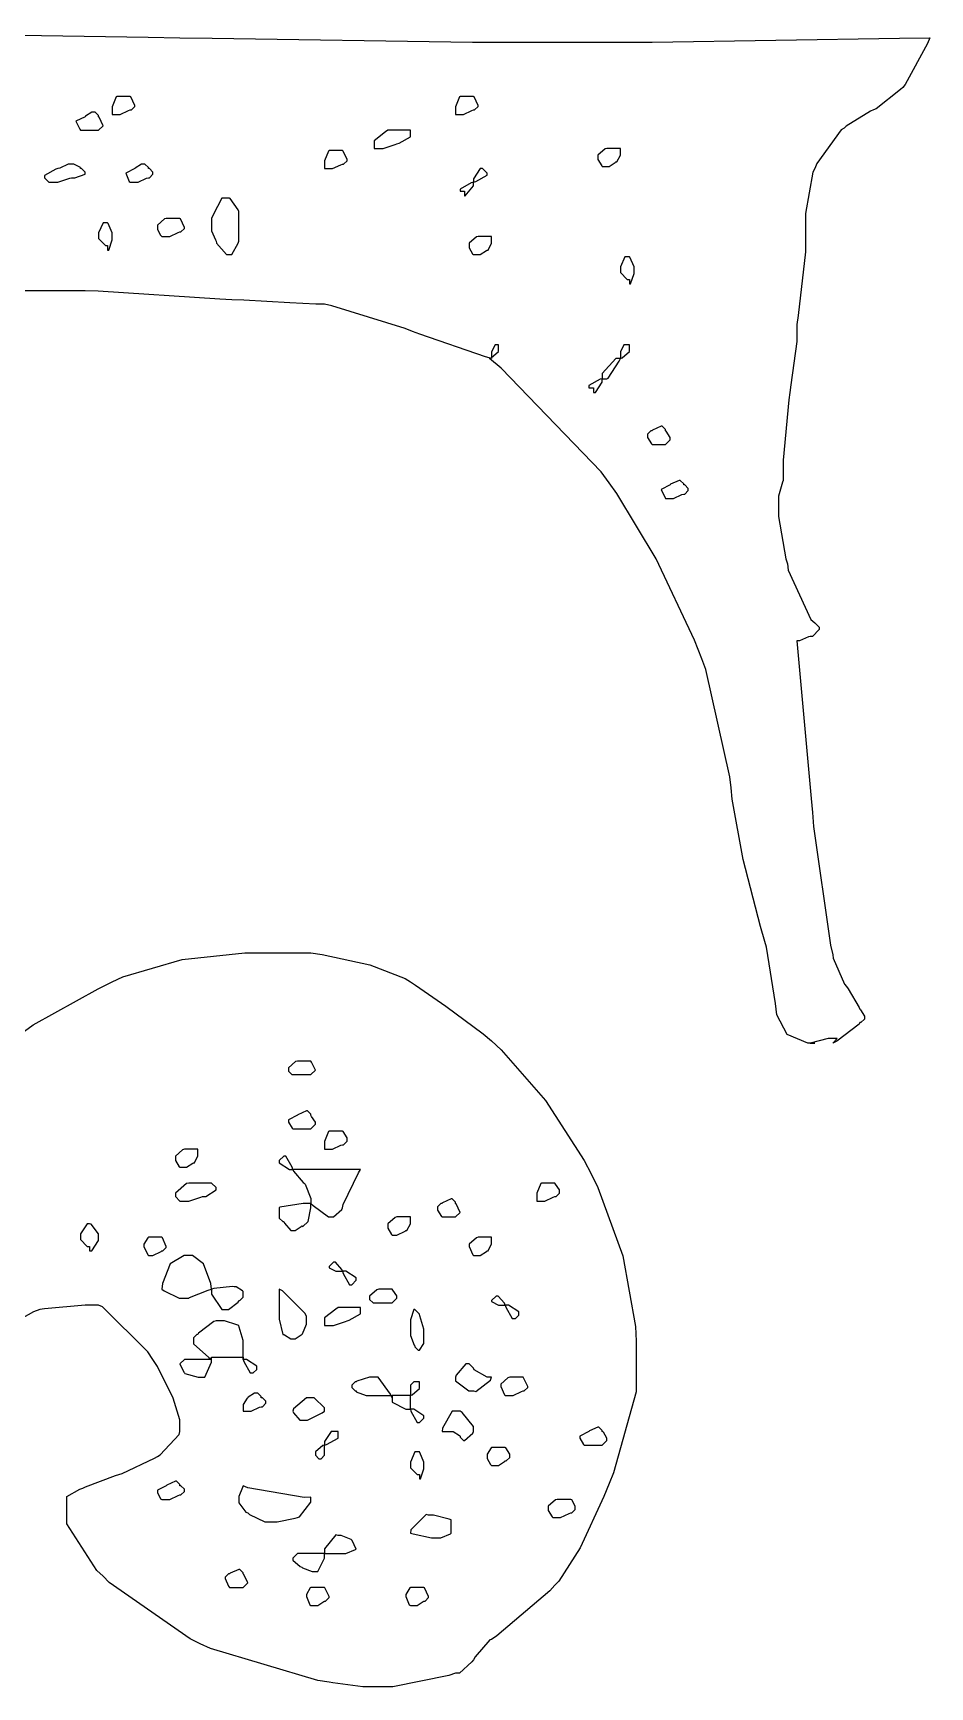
# Model space of a CAD drawing. Extents: x 85 to 277, y 22 to 328.
# Drawn here: x 169.51 to 183.51, y 49.35 to 75.18 of the extents above; entities that cross this region are included whole.
import ezdxf

# ---------------------------------------------------------------- set-up
doc = ezdxf.new("R2010")
doc.units = 0
doc.header["$MEASUREMENT"] = 0

msp = doc.modelspace()

# ---------------------------------------------------------------- linework, layer by layer
at = {"color": 7}
for points in [[(167.305, 75.1777), (171.308, 75.1156), (171.803, 75.1057), (172.304, 75.0976), (176.372, 75.0355), (177.73, 75.0355), (179.175, 75.0355), (183.038, 75.0976), (183.515, 75.1057), (183.479, 75.0175), (183.126, 74.374), (183.092, 74.3299), (183.056, 74.2957), (182.677, 73.9951), (182.633, 73.9771), (182.589, 73.9606), (182.208, 73.7224), (182.174, 73.6946), (182.13, 73.6685), (181.751, 73.1407), (181.717, 73.061), (181.717, 73.061), (181.689, 73.0084), (181.574, 72.3593), (181.574, 72.1431), (181.574, 71.7642), (181.46, 70.7679), (181.434, 70.6258), (181.434, 70.3612), (181.344, 69.6831), (181.328, 69.5674), (181.31, 69.4531), (181.222, 68.5077), (181.222, 68.1923), (181.212, 68.1662), (181.151, 67.9468), (181.151, 67.8737), (181.151, 67.6271), (181.266, 66.9671), (181.292, 66.8874), (181.3, 66.7907), (181.654, 66.0231), (181.717, 65.9694), (181.787, 65.8992), (181.787, 65.8647), (181.679, 65.7571), (181.645, 65.7571), (181.618, 65.749), (181.479, 65.6869), (181.434, 65.6869), (181.46, 65.4583), (181.663, 63.2273), (181.681, 63.0068), (181.697, 62.7863), (181.962, 60.9342), (181.997, 60.784), (182.006, 60.7314), (182.182, 60.325), (182.21, 60.289), (182.236, 60.2548), (182.412, 59.9641), (182.422, 59.9362), (182.43, 59.9281), (182.492, 59.829), (182.492, 59.7958), (182.492, 59.7793), (182.438, 59.7256), (182.422, 59.7256), (182.412, 59.6995), (182.059, 59.4349), (181.997, 59.4071), (182.069, 59.479), (181.927, 59.479), (181.645, 59.4071), (181.717, 59.4071), (181.608, 59.4071), (181.284, 59.5394), (181.124, 59.848), (181.115, 59.9362), (181.106, 60.0244), (180.965, 60.9064), (180.939, 60.9946), (180.869, 61.2249), (180.596, 62.2748), (180.428, 63.2174), (180.41, 63.3938), (180.392, 63.5621), (180.013, 65.2378), (179.953, 65.4043), (179.837, 65.6967), (179.241, 66.9671), (178.628, 67.9898), (178.506, 68.1563), (178.381, 68.3246), (176.82, 69.9477), (176.635, 70.0966), (176.662, 70.1065), (176.778, 70.2056), (176.778, 70.2388), (176.778, 70.309), (176.742, 70.309), (176.724, 70.309), (176.671, 70.2028), (176.671, 70.1668), (176.671, 70.0966), (176.573, 70.1241), (175.551, 70.4755), (175.437, 70.5196), (175.321, 70.5637), (174.175, 70.9179), (174.06, 70.9443), (173.925, 70.9443), (173.521, 70.9662), (172.799, 71.0061), (172.615, 71.0145), (172.428, 71.024), (170.524, 71.1468), (170.321, 71.1549), (168.135, 71.1549)], [(168.636, 59.0557), (169.51, 59.6911), (170.524, 60.2548), (170.744, 60.361), (170.911, 60.4407), (171.837, 60.7095), (172.817, 60.8182), (173.144, 60.8182), (173.849, 60.8182), (174.026, 60.7921), (174.77, 60.6294), (175.321, 60.4146), (175.401, 60.361), (175.479, 60.3084), (175.956, 59.9817), (176.539, 59.5492), (176.671, 59.4431), (176.82, 59.3027), (177.514, 58.5089), (178.117, 57.5744), (178.223, 57.3624), (178.328, 57.1514), (178.72, 56.0836), (178.919, 54.9811), (178.929, 54.7508), (178.929, 54.434), (178.929, 53.9584), (178.576, 52.6962), (178.506, 52.5279), (178.425, 52.3254), (178.055, 51.5235), (177.72, 51.0025), (177.66, 50.9404), (177.58, 50.8522), (176.75, 50.1481), (176.671, 50.0944), (176.644, 50.0863), (176.415, 49.8217), (176.389, 49.7777), (176.361, 49.7431), (176.17, 49.5653), (176.106, 49.5653), (176, 49.5307), (175.128, 49.3529), (174.837, 49.3529), (174.661, 49.3529), (174.192, 49.4164), (174.132, 49.4249), (173.955, 49.451), (172.278, 49.954), (172.12, 50.0242), (171.961, 50.104), (170.7, 50.9859), (170.604, 51.0826), (170.506, 51.1708), (170.039, 51.8982), (170.039, 52.1409), (170.039, 52.2813), (170.039, 52.3254), (170.241, 52.4411), (170.285, 52.4577), (170.33, 52.4757), (170.797, 52.6535), (170.851, 52.6701), (170.903, 52.6881), (171.406, 52.9262), (171.45, 52.9527), (171.494, 52.9788), (171.793, 53.2956), (171.803, 53.3396), (171.803, 53.4098), (171.803, 53.5231), (171.697, 53.8607), (171.45, 54.3539), (171.38, 54.4682), (171.3, 54.5842), (170.594, 55.2898), (170.532, 55.3159), (170.321, 55.3159), (170.321, 55.3159), (169.686, 55.2552), (169.616, 55.2457), (169.518, 55.2111), (168.61, 54.7067)]]:
    msp.add_lwpolyline(points, dxfattribs=at)
for points in [[(170.744, 73.9069), (170.815, 73.9069), (170.867, 73.9069), (171, 73.969), (171.027, 73.9771), (171.044, 73.9771), (171.097, 74.0311), (171.097, 74.0473), (171.097, 74.0473), (171.035, 74.1811), (171.027, 74.1895), (170.815, 74.1895), (170.805, 74.1811), (170.744, 74.0283), (170.744, 73.9771), (170.744, 73.9069)], [(176.106, 73.9069), (176.177, 73.9069), (176.229, 73.9069), (176.361, 73.969), (176.389, 73.9771), (176.405, 73.9771), (176.459, 74.0311), (176.459, 74.0473), (176.459, 74.0473), (176.397, 74.1811), (176.389, 74.1895), (176.177, 74.1895), (176.167, 74.1811), (176.106, 74.0283), (176.106, 73.9771), (176.106, 73.9069)], [(170.251, 73.6604), (170.532, 73.6604), (170.604, 73.7306), (170.604, 73.7306), (170.541, 73.8628), (170.532, 73.871), (170.532, 73.889), (170.478, 73.9429), (170.462, 73.9429), (170.426, 73.9429), (170.33, 73.8808), (170.321, 73.871), (170.179, 73.8008), (170.179, 73.8008), (170.241, 73.6783), (170.251, 73.6604)], [(174.837, 73.3778), (174.908, 73.3778), (174.978, 73.3778), (175.162, 73.4399), (175.19, 73.448), (175.224, 73.4579), (175.401, 73.557), (175.401, 73.5902), (175.401, 73.6604), (175.048, 73.6604), (175.012, 73.6342), (174.837, 73.4949), (174.837, 73.448), (174.837, 73.3778)], [(178.682, 73.3778), (178.47, 73.3778), (178.443, 73.3697), (178.329, 73.2702), (178.329, 73.2374), (178.329, 73.2028), (178.39, 73.1051), (178.399, 73.0952), (178.47, 73.0952), (178.504, 73.0952), (178.602, 73.1573), (178.612, 73.1654), (178.628, 73.1654), (178.682, 73.273), (178.682, 73.3076), (178.682, 73.3778)], [(169.756, 72.8486), (169.827, 72.8486), (169.897, 72.8486), (170.082, 72.9107), (170.109, 72.9188), (170.162, 72.9188), (170.321, 72.9728), (170.321, 72.989), (170.321, 73.007), (170.267, 73.061), (170.251, 73.061), (170.251, 73.0786), (170.144, 73.1312), (170.109, 73.1312), (170.055, 73.1312), (169.925, 73.0705), (169.898, 73.061), (169.863, 73.0525), (169.686, 72.9534), (169.686, 72.9188), (169.756, 72.8486)], [(171.027, 72.8486), (171.097, 72.8486), (171.149, 72.8486), (171.282, 72.9107), (171.31, 72.9188), (171.326, 72.9188), (171.38, 72.9728), (171.38, 72.989), (171.38, 73.007), (171.326, 73.061), (171.31, 73.061), (171.31, 73.0786), (171.256, 73.1312), (171.238, 73.1312), (171.202, 73.1312), (171.105, 73.0705), (171.097, 73.061), (170.957, 72.989), (170.957, 72.989), (171.009, 72.8581), (171.027, 72.8486)], [(174.06, 73.061), (174.132, 73.061), (174.184, 73.061), (174.315, 73.1227), (174.342, 73.1312), (174.359, 73.1312), (174.413, 73.1848), (174.413, 73.2014), (174.413, 73.2014), (174.351, 73.3337), (174.342, 73.3418), (174.132, 73.3418), (174.122, 73.3337), (174.06, 73.182), (174.06, 73.1312), (174.06, 73.061)], [(176.389, 72.8486), (176.353, 72.8405), (176.177, 72.741), (176.177, 72.7082), (176.248, 72.7082), (176.248, 72.6362), (176.255, 72.6338), (176.389, 72.795), (176.389, 72.8486), (176.423, 72.8581), (176.601, 72.9576), (176.601, 72.989), (176.529, 73.061), (176.494, 73.061), (176.389, 72.9022), (176.389, 72.8486)], [(172.579, 71.7201), (172.613, 71.7201), (172.711, 71.8965), (172.721, 71.9307), (172.721, 72.3896), (172.711, 72.4172), (172.587, 72.5936), (172.579, 72.602), (172.508, 72.602), (172.455, 72.602), (172.322, 72.3374), (172.296, 72.2835), (172.296, 72.1431), (172.296, 72.0908), (172.358, 71.9487), (172.368, 71.9307), (172.376, 71.8965), (172.528, 71.7201), (172.579, 71.7201)], [(170.532, 72.0027), (170.532, 71.9681), (170.638, 71.8605), (170.674, 71.8605), (170.674, 71.7903), (170.691, 71.7903), (170.744, 71.9501), (170.744, 72.0027), (170.744, 72.0563), (170.682, 72.2051), (170.674, 72.2133), (170.604, 72.2133), (170.604, 72.2133), (170.532, 72.0563), (170.532, 72.0027)], [(171.52, 72.0027), (171.59, 72.0027), (171.643, 72.0027), (171.775, 72.0644), (171.803, 72.0729), (171.819, 72.0729), (171.873, 72.1265), (171.873, 72.1431), (171.873, 72.1431), (171.811, 72.2753), (171.803, 72.2835), (171.59, 72.2835), (171.564, 72.2753), (171.45, 72.1762), (171.45, 72.1431), (171.45, 72.1085), (171.502, 72.0203), (171.52, 72.0027)], [(176.389, 71.7201), (176.459, 71.7201), (176.494, 71.7201), (176.591, 71.7822), (176.601, 71.7903), (176.617, 71.7903), (176.671, 71.8965), (176.671, 71.9307), (176.671, 72.0027), (176.459, 72.0027), (176.432, 71.9942), (176.319, 71.8951), (176.319, 71.8605), (176.319, 71.8263), (176.371, 71.7296), (176.389, 71.7201)], [(178.682, 71.4735), (178.682, 71.4389), (178.787, 71.3313), (178.822, 71.3313), (178.822, 71.2611), (178.84, 71.2611), (178.894, 71.4209), (178.894, 71.4735), (178.894, 71.5271), (178.831, 71.676), (178.822, 71.6841), (178.752, 71.6841), (178.752, 71.6841), (178.682, 71.5271), (178.682, 71.4735)], [(178.682, 70.0966), (178.708, 70.1065), (178.822, 70.2056), (178.822, 70.2388), (178.822, 70.309), (178.752, 70.309), (178.734, 70.309), (178.682, 70.2028), (178.682, 70.1668), (178.682, 70.0966), (178.61, 70.0966), (178.399, 69.8595), (178.399, 69.7798), (178.364, 69.7713), (178.189, 69.6722), (178.189, 69.6376), (178.259, 69.6376), (178.259, 69.5674), (178.293, 69.5674), (178.399, 69.7272), (178.399, 69.7798), (178.47, 69.7798), (178.488, 69.7893), (178.664, 70.0525), (178.682, 70.0966)], [(179.175, 68.7557), (179.388, 68.7557), (179.458, 68.8277), (179.458, 68.8633), (179.396, 68.9599), (179.388, 68.9681), (179.388, 68.986), (179.334, 69.0383), (179.317, 69.0383), (179.317, 69.0383), (179.184, 68.9776), (179.175, 68.9681), (179.157, 68.9681), (179.105, 68.9158), (179.105, 68.8979), (179.105, 68.8633), (179.166, 68.7656), (179.175, 68.7557)], [(179.388, 67.9097), (179.458, 67.9097), (179.51, 67.9097), (179.643, 67.9718), (179.67, 67.9799), (179.687, 67.9799), (179.74, 68.0339), (179.74, 68.0501), (179.74, 68.0681), (179.687, 68.1221), (179.67, 68.1221), (179.67, 68.1397), (179.616, 68.1923), (179.6, 68.1923), (179.6, 68.1923), (179.466, 68.1316), (179.458, 68.1221), (179.317, 68.0501), (179.317, 68.0501), (179.378, 67.9192), (179.388, 67.9097)], [(173.849, 59.1263), (173.637, 59.1263), (173.609, 59.1178), (173.496, 59.0187), (173.496, 58.9841), (173.496, 58.9675), (173.549, 58.9139), (173.567, 58.9139), (173.849, 58.9139), (173.919, 58.9841), (173.919, 58.9841), (173.857, 59.1083), (173.849, 59.1263)], [(173.849, 58.2785), (173.849, 58.2965), (173.795, 58.3487), (173.779, 58.3487), (173.779, 58.3487), (173.645, 58.2884), (173.637, 58.2785), (173.496, 58.2083), (173.496, 58.1738), (173.557, 58.0775), (173.567, 58.0679), (173.849, 58.0679), (173.919, 58.1381), (173.919, 58.1738), (173.857, 58.262), (173.849, 58.2785)], [(174.342, 58.0319), (174.132, 58.0319), (174.122, 58.0238), (174.06, 57.8707), (174.06, 57.8196), (174.06, 57.7494), (174.132, 57.7494), (174.184, 57.7494), (174.315, 57.8115), (174.342, 57.8196), (174.359, 57.8196), (174.413, 57.8735), (174.413, 57.8915), (174.413, 57.9272), (174.351, 58.0238), (174.342, 58.0319)], [(172.085, 57.7494), (171.873, 57.7494), (171.845, 57.7413), (171.733, 57.6421), (171.733, 57.609), (171.733, 57.5744), (171.793, 57.4767), (171.803, 57.4668), (171.873, 57.4668), (171.908, 57.4668), (172.005, 57.5303), (172.015, 57.5388), (172.031, 57.5388), (172.085, 57.6446), (172.085, 57.6792), (172.085, 57.7494)], [(173.849, 56.9034), (173.725, 56.9034), (173.363, 56.8427), (173.354, 56.8332), (173.354, 56.691), (173.354, 56.6745), (173.408, 56.6208), (173.426, 56.6208), (173.434, 56.5947), (173.534, 56.4804), (173.567, 56.4804), (173.601, 56.4804), (173.698, 56.5422), (173.707, 56.5506), (173.72, 56.545), (173.805, 56.6222), (173.849, 56.8332), (173.849, 56.9034), (173.883, 56.8688), (174.122, 56.691), (174.202, 56.691), (174.202, 56.691), (174.333, 56.8067), (174.342, 56.8332), (174.351, 56.8868), (174.589, 57.38), (174.625, 57.4326), (173.567, 57.4326), (173.557, 57.4682), (173.458, 57.6432), (173.426, 57.6432), (173.354, 57.573), (173.354, 57.5388), (173.513, 57.4326), (173.567, 57.4326), (173.575, 57.4065), (173.725, 57.2301), (173.743, 57.2202), (173.76, 57.2036), (173.849, 56.9793), (173.849, 56.9034)], [(172.296, 57.2202), (171.943, 57.2202), (171.908, 57.2121), (171.733, 57.0604), (171.733, 57.0096), (171.803, 56.9376), (171.873, 56.9376), (171.943, 56.9376), (172.128, 57.0011), (172.156, 57.0096), (172.208, 57.0096), (172.368, 57.1154), (172.368, 57.15), (172.296, 57.2202)], [(177.66, 57.2202), (177.447, 57.2202), (177.438, 57.2121), (177.377, 57.0604), (177.377, 57.0096), (177.377, 56.9376), (177.447, 56.9376), (177.499, 56.9376), (177.632, 57.0011), (177.66, 57.0096), (177.676, 57.0096), (177.73, 57.0632), (177.73, 57.0798), (177.73, 57.1154), (177.668, 57.2036), (177.66, 57.2202)], [(176.106, 56.9034), (176.106, 56.9214), (176.053, 56.9736), (176.036, 56.9736), (176.036, 56.9736), (175.904, 56.9129), (175.896, 56.9034), (175.878, 56.9034), (175.824, 56.8508), (175.824, 56.8332), (175.824, 56.7986), (175.886, 56.7009), (175.896, 56.691), (176.106, 56.691), (176.177, 56.7612), (176.177, 56.7612), (176.115, 56.8949), (176.106, 56.9034)], [(170.532, 56.3742), (170.532, 56.4279), (170.418, 56.5767), (170.392, 56.5848), (170.356, 56.5848), (170.251, 56.4279), (170.251, 56.3742), (170.251, 56.3397), (170.356, 56.2321), (170.392, 56.2321), (170.392, 56.1619), (170.426, 56.1619), (170.532, 56.3217), (170.532, 56.3742)], [(175.401, 56.691), (175.19, 56.691), (175.162, 56.6829), (175.048, 56.5838), (175.048, 56.5506), (175.048, 56.5161), (175.109, 56.4183), (175.118, 56.4085), (175.19, 56.4085), (175.19, 56.4085), (175.321, 56.472), (175.331, 56.4804), (175.347, 56.4804), (175.401, 56.5863), (175.401, 56.6208), (175.401, 56.691)], [(171.52, 56.3742), (171.31, 56.3742), (171.3, 56.3658), (171.238, 56.2666), (171.238, 56.2321), (171.238, 56.2321), (171.3, 56.1012), (171.31, 56.0917), (171.38, 56.0917), (171.38, 56.0917), (171.511, 56.1538), (171.52, 56.1619), (171.537, 56.1619), (171.59, 56.2158), (171.59, 56.2321), (171.59, 56.2321), (171.529, 56.3658), (171.52, 56.3742)], [(176.671, 56.3742), (176.459, 56.3742), (176.432, 56.3658), (176.319, 56.2666), (176.319, 56.2321), (176.319, 56.2321), (176.379, 56.1012), (176.389, 56.0917), (176.459, 56.0917), (176.494, 56.0917), (176.591, 56.1538), (176.601, 56.1619), (176.617, 56.1619), (176.671, 56.2695), (176.671, 56.304), (176.671, 56.3742)], [(172.296, 55.5625), (172.286, 55.6507), (172.172, 55.9594), (172, 56.0917), (171.943, 56.0917), (171.87, 56.0917), (171.652, 55.9594), (171.529, 55.6507), (171.52, 55.5625), (171.555, 55.5364), (171.793, 55.4221), (171.873, 55.4221), (171.943, 55.4221), (171.952, 55.4316), (172.242, 55.5459), (172.296, 55.5625), (172.296, 55.4838), (172.455, 55.2457), (172.508, 55.2457), (172.561, 55.2457), (172.711, 55.36), (172.721, 55.3861), (172.737, 55.3861), (172.791, 55.4397), (172.791, 55.4563), (172.791, 55.5265), (172.781, 55.5364), (172.682, 55.5985), (172.649, 55.5985), (172.623, 55.608), (172.331, 55.572), (172.296, 55.5625)], [(174.342, 55.8451), (174.333, 55.8726), (174.234, 55.9855), (174.202, 55.9855), (174.132, 55.9153), (174.132, 55.8987), (174.236, 55.8451), (174.272, 55.8451), (174.342, 55.8451), (174.351, 55.8105), (174.45, 55.6327), (174.485, 55.6327), (174.555, 55.7029), (174.555, 55.7389), (174.395, 55.8451), (174.342, 55.8451)], [(173.354, 55.5625), (173.354, 55.1737), (173.354, 55.0954), (173.408, 54.8569), (173.426, 54.8569), (173.434, 54.8488), (173.534, 54.7867), (173.567, 54.7867), (173.601, 54.7867), (173.698, 54.8488), (173.707, 54.8569), (173.716, 54.8665), (173.779, 55.0196), (173.779, 55.0693), (173.779, 55.1395), (173.761, 55.1836), (173.407, 55.5364), (173.354, 55.5625)], [(175.118, 55.5625), (174.908, 55.5625), (174.88, 55.5544), (174.765, 55.4549), (174.765, 55.4221), (174.765, 55.4041), (174.819, 55.3501), (174.837, 55.3501), (175.118, 55.3501), (175.19, 55.4221), (175.19, 55.4577), (175.127, 55.5459), (175.118, 55.5625)], [(174.06, 54.9973), (174.132, 54.9973), (174.202, 54.9973), (174.387, 55.0609), (174.413, 55.0693), (174.447, 55.0788), (174.625, 55.178), (174.625, 55.2097), (174.625, 55.2799), (174.272, 55.2799), (174.236, 55.2538), (174.06, 55.1159), (174.06, 55.0693), (174.06, 54.9973)], [(176.882, 55.3159), (176.873, 55.3434), (176.773, 55.4563), (176.742, 55.4563), (176.671, 55.3861), (176.671, 55.3695), (176.776, 55.3159), (176.812, 55.3159), (176.882, 55.3159), (176.891, 55.2813), (176.99, 55.1035), (177.024, 55.1035), (177.041, 55.1035), (177.094, 55.1575), (177.094, 55.1737), (177.094, 55.2097), (176.935, 55.3159), (176.882, 55.3159)], [(172.791, 54.4682), (172.799, 54.434), (172.898, 54.2576), (172.931, 54.2576), (172.948, 54.2576), (173.002, 54.3112), (173.002, 54.3278), (173.002, 54.3638), (172.843, 54.4682), (172.791, 54.4682), (172.791, 54.6806), (172.791, 54.7606), (172.729, 54.9712), (172.721, 54.9973), (172.693, 55.0072), (172.501, 55.0693), (172.438, 55.0693), (172.368, 55.0693), (172.332, 55.0609), (172.093, 54.8749), (172.085, 54.8569), (172.067, 54.8569), (172.015, 54.8047), (172.015, 54.7867), (172.015, 54.7081), (172.252, 54.4961), (172.296, 54.4682), (171.873, 54.4682), (171.803, 54.398), (171.803, 54.398), (171.863, 54.2671), (171.873, 54.2576), (171.881, 54.2491), (172.087, 54.1874), (172.156, 54.1874), (172.19, 54.1874), (172.296, 54.4255), (172.296, 54.5042), (172.791, 54.5042), (172.791, 54.4682)], [(175.613, 54.7165), (175.613, 54.8569), (175.613, 54.937), (175.551, 55.1476), (175.543, 55.1737), (175.471, 55.2457), (175.453, 55.2457), (175.401, 55.087), (175.401, 55.0333), (175.401, 54.8929), (175.401, 54.8404), (175.461, 54.6901), (175.471, 54.6806), (175.471, 54.664), (175.525, 54.6104), (175.543, 54.6104), (175.613, 54.7165)], [(176.671, 54.1874), (176.6, 54.1874), (176.397, 54.3017), (176.389, 54.3278), (176.319, 54.398), (176.265, 54.398), (176.115, 54.223), (176.106, 54.1874), (176.106, 54.1348), (176.317, 53.975), (176.389, 53.975), (176.423, 53.9669), (176.653, 54.1433), (176.671, 54.1874)], [(175.118, 53.8688), (175.092, 53.9228), (174.901, 54.1874), (174.837, 54.1874), (174.765, 54.1874), (174.563, 54.1253), (174.555, 54.1154), (174.537, 54.1154), (174.485, 54.0632), (174.485, 54.0452), (174.485, 54.0286), (174.537, 53.975), (174.555, 53.975), (174.555, 53.9584), (174.712, 53.9048), (174.765, 53.9048), (175.118, 53.9048), (175.118, 53.8346), (175.118, 53.8), (175.329, 53.6924), (175.401, 53.6924), (175.409, 53.6582), (175.508, 53.4818), (175.543, 53.4818), (175.613, 53.552), (175.613, 53.5876), (175.453, 53.6924), (175.401, 53.6924), (175.401, 53.9048), (175.427, 53.9143), (175.543, 54.0135), (175.543, 54.0452), (175.543, 54.1154), (175.471, 54.1154), (175.453, 54.1154), (175.401, 54.0632), (175.401, 54.0452), (175.401, 53.9048), (175.118, 53.9048), (175.118, 53.8688)], [(177.165, 54.1874), (176.954, 54.1874), (176.926, 54.1789), (176.812, 54.0798), (176.812, 54.0452), (176.812, 54.0452), (176.873, 53.9143), (176.882, 53.9048), (176.954, 53.9048), (177.006, 53.9048), (177.137, 53.9669), (177.165, 53.975), (177.181, 53.975), (177.235, 54.0286), (177.235, 54.0452), (177.235, 54.0452), (177.173, 54.1694), (177.165, 54.1874)], [(173.073, 53.8688), (173.073, 53.8868), (173.02, 53.939), (173.002, 53.939), (172.966, 53.939), (172.869, 53.8787), (172.861, 53.8688), (172.852, 53.8607), (172.791, 53.7616), (172.791, 53.7284), (172.791, 53.6582), (172.861, 53.6582), (172.913, 53.6582), (173.046, 53.7199), (173.073, 53.7284), (173.09, 53.7284), (173.144, 53.782), (173.144, 53.7986), (173.144, 53.8166), (173.09, 53.8688), (173.073, 53.8688)], [(173.567, 53.6582), (173.575, 53.6317), (173.674, 53.516), (173.707, 53.516), (173.795, 53.516), (174.024, 53.6317), (174.06, 53.6582), (174.06, 53.7118), (173.901, 53.8688), (173.849, 53.8688), (173.778, 53.8688), (173.575, 53.6938), (173.567, 53.6582)], [(175.896, 53.3396), (176.036, 53.3396), (176.071, 53.3396), (176.167, 53.279), (176.177, 53.2694), (176.177, 53.2529), (176.23, 53.1992), (176.248, 53.1992), (176.248, 53.1992), (176.379, 53.3135), (176.389, 53.3396), (176.389, 53.4197), (176.211, 53.6402), (176.177, 53.6582), (176.106, 53.6582), (176.053, 53.6582), (175.904, 53.3936), (175.896, 53.3396)], [(174.06, 53.129), (174.094, 53.1386), (174.272, 53.2377), (174.272, 53.2694), (174.272, 53.3396), (174.202, 53.3396), (174.166, 53.3396), (174.06, 53.1827), (174.06, 53.129), (174.034, 53.1206), (173.919, 53.0214), (173.919, 52.9869), (173.919, 52.9703), (173.972, 52.9167), (173.99, 52.9167), (174.006, 52.9167), (174.06, 52.9703), (174.06, 52.9869), (174.06, 53.129)], [(178.399, 53.3396), (178.399, 53.3576), (178.346, 53.4098), (178.329, 53.4098), (178.329, 53.4098), (178.197, 53.3495), (178.189, 53.3396), (178.047, 53.2694), (178.047, 53.2349), (178.107, 53.1386), (178.117, 53.129), (178.399, 53.129), (178.47, 53.1992), (178.47, 53.2349), (178.416, 53.3315), (178.399, 53.3396)], [(175.401, 52.8105), (175.401, 52.7763), (175.507, 52.6701), (175.543, 52.6701), (175.543, 52.5999), (175.559, 52.5999), (175.613, 52.7583), (175.613, 52.8105), (175.613, 52.8645), (175.551, 53.0144), (175.543, 53.0229), (175.471, 53.0229), (175.471, 53.0229), (175.401, 52.8645), (175.401, 52.8105)], [(176.671, 52.8105), (176.742, 52.8105), (176.776, 52.8105), (176.873, 52.8726), (176.882, 52.8807), (176.9, 52.8807), (176.954, 52.9347), (176.954, 52.9527), (176.954, 52.9883), (176.891, 53.0849), (176.882, 53.0931), (176.671, 53.0931), (176.662, 53.0849), (176.601, 52.9855), (176.601, 52.9527), (176.601, 52.9181), (176.653, 52.8285), (176.671, 52.8105)], [(171.52, 52.2813), (171.59, 52.2813), (171.643, 52.2813), (171.775, 52.3434), (171.803, 52.3515), (171.819, 52.3515), (171.873, 52.4055), (171.873, 52.4235), (171.873, 52.4411), (171.819, 52.4937), (171.803, 52.4937), (171.803, 52.5117), (171.749, 52.5639), (171.733, 52.5639), (171.733, 52.5639), (171.599, 52.5032), (171.59, 52.4937), (171.45, 52.4235), (171.45, 52.3889), (171.502, 52.2912), (171.52, 52.2813)], [(172.791, 52.4937), (172.781, 52.4676), (172.721, 52.3282), (172.721, 52.2813), (172.721, 52.2291), (172.834, 52.0802), (172.861, 52.0707), (172.887, 52.0442), (173.131, 51.9285), (173.214, 51.9285), (173.319, 51.9285), (173.601, 51.9906), (173.637, 51.9987), (173.671, 52.0086), (173.849, 52.24), (173.849, 52.3173), (173.743, 52.3088), (172.861, 52.4591), (172.791, 52.4937)], [(177.906, 52.2813), (177.694, 52.2813), (177.666, 52.2732), (177.553, 52.1741), (177.553, 52.1409), (177.553, 52.1063), (177.614, 52.0086), (177.624, 51.9987), (177.694, 51.9987), (177.746, 51.9987), (177.879, 52.0622), (177.906, 52.0707), (177.923, 52.0707), (177.976, 52.1243), (177.976, 52.1409), (177.976, 52.1765), (177.923, 52.2732), (177.906, 52.2813)], [(175.401, 51.7521), (175.445, 51.744), (175.729, 51.6819), (175.824, 51.6819), (175.876, 51.6819), (176.027, 51.744), (176.036, 51.7521), (176.036, 51.9645), (176.009, 51.974), (175.764, 52.0347), (175.683, 52.0347), (175.647, 52.0442), (175.409, 51.8061), (175.401, 51.7521)], [(174.06, 51.4354), (174.342, 51.4354), (174.395, 51.4354), (174.545, 51.4974), (174.555, 51.5056), (174.555, 51.5056), (174.493, 51.6378), (174.485, 51.646), (174.475, 51.6558), (174.322, 51.7179), (174.272, 51.7179), (174.238, 51.726), (174.06, 51.5084), (174.06, 51.4354), (173.637, 51.4354), (173.567, 51.3652), (173.567, 51.3306), (173.681, 51.2329), (173.707, 51.223), (173.716, 51.2149), (173.868, 51.1528), (173.919, 51.1528), (173.954, 51.1528), (174.06, 51.3652), (174.06, 51.4354)], [(172.579, 50.9062), (172.791, 50.9062), (172.861, 50.9764), (172.861, 50.9764), (172.799, 51.1087), (172.791, 51.1168), (172.791, 51.1348), (172.737, 51.1888), (172.721, 51.1888), (172.721, 51.1888), (172.587, 51.1267), (172.579, 51.1168), (172.561, 51.1168), (172.508, 51.0646), (172.508, 51.0466), (172.508, 51.0466), (172.561, 50.9242), (172.579, 50.9062)], [(173.849, 50.6236), (173.919, 50.6236), (173.954, 50.6236), (174.05, 50.6857), (174.06, 50.6938), (174.078, 50.6938), (174.132, 50.7478), (174.132, 50.764), (174.132, 50.764), (174.068, 50.8977), (174.06, 50.9062), (173.849, 50.9062), (173.839, 50.8977), (173.779, 50.7986), (173.779, 50.764), (173.779, 50.764), (173.831, 50.6331), (173.849, 50.6236)], [(175.401, 50.6236), (175.471, 50.6236), (175.506, 50.6236), (175.603, 50.6857), (175.613, 50.6938), (175.63, 50.6938), (175.683, 50.7478), (175.683, 50.764), (175.683, 50.764), (175.621, 50.8977), (175.613, 50.9062), (175.401, 50.9062), (175.391, 50.8977), (175.331, 50.7986), (175.331, 50.764), (175.331, 50.764), (175.383, 50.6331), (175.401, 50.6236)]]:
    msp.add_lwpolyline(points, close=True, dxfattribs=at)

doc.saveas('drawing.dxf')
